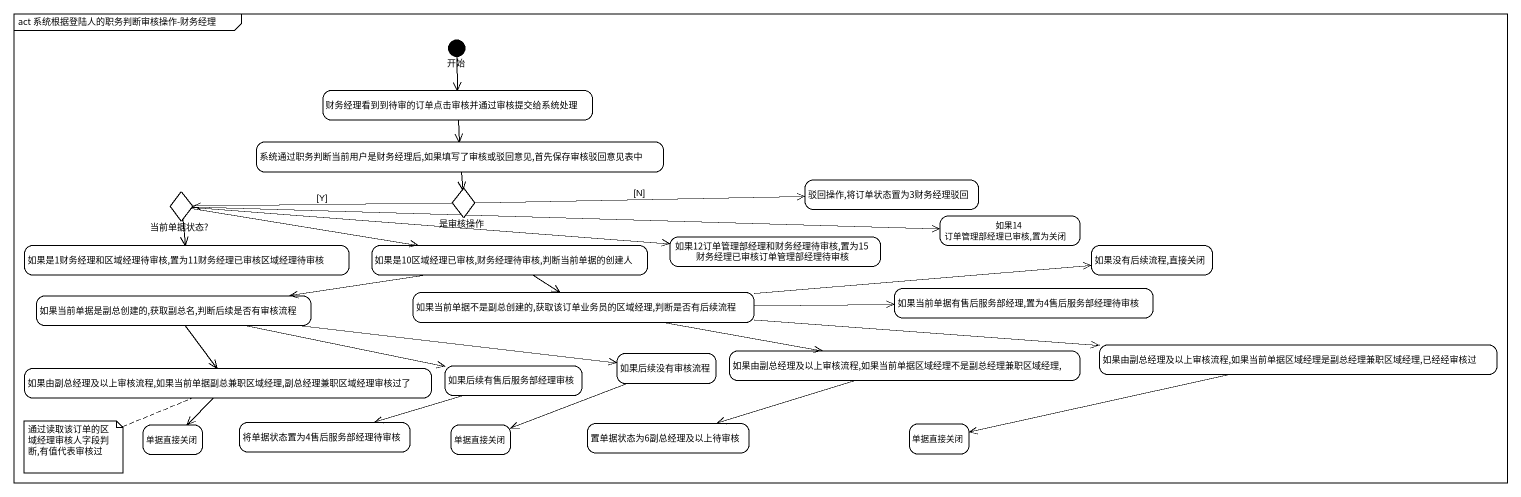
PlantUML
@startuml
mainframe act 系统根据登陆人的职务判断审核操作-财务经理
hide empty description
state 开始 <<start>>
state 财务经理看到到待审的订单点击审核并通过审核提交给系统处理
state "系统通过职务判断当前用户是财务经理后,如果填写了审核或驳回意见,首先保存审核驳回意见表中" as 系统通过职务判断当前用户是财务经理后
state "当前单据状态?" as 当前单据状态 <<choice>>
state 是审核操作 <<choice>>
state "驳回操作,将订单状态置为3财务经理驳回" as 驳回操作_将订单状态置为3财务经理驳回
state "如果14 订单管理部经理已审核,置为关闭" as 如果14_订单管理部经理已审核_置为关闭
state "如果是1财务经理和区域经理待审核,置为11财务经理已审核区域经理待审核" as 如果是1财务经理和区域经理待审核
state "如果是10区域经理已审核,财务经理待审核,判断当前单据的创建人" as 如果是10区域经理已审核_财务经理待审核
state "如果12订单管理部经理和财务经理待审核,置为15 财务经理已审核订单管理部经理待审核" as 如果12订单管理部经理和财务经理待审核_置为15
state "如果没有后续流程,直接关闭" as 如果没有后续流程_直接关闭
state "如果当前单据不是副总创建的,获取该订单业务员的区域经理,判断是否有后续流程" as 如果当前单据不是副总创建的_获取该订单业务员的区域经理
state "如果当前单据有售后服务部经理,置为4售后服务部经理待审核" as 如果当前单据有售后服务部经理_置为4售后服务部经理待审核
state "如果当前单据是副总创建的,获取副总名,判断后续是否有审核流程" as 如果当前单据是副总创建的_获取副总名
state "如果由副总经理及以上审核流程,如果当前单据副总兼职区域经理,副总经理兼职区域经理审核过了" as 如果由副总经理及以上审核流程
state 如果后续有售后服务部经理审核
state 如果后续没有审核流程
state "如果由副总经理及以上审核流程,如果当前单据区域经理不是副总经理兼职区域经理," as 如果由副总经理及以上审核流程_2
state "如果由副总经理及以上审核流程,如果当前单据区域经理是副总经理兼职区域经理,已经经审核过" as 如果由副总经理及以上审核流程_3
state 单据直接关闭
state 将单据状态置为4售后服务部经理待审核
state "单据直接关闭" as 单据直接关闭_2
state 置单据状态为6副总经理及以上待审核
state "单据直接关闭" as 单据直接关闭_3
开始 --> 财务经理看到到待审的订单点击审核并通过审核提交给系统处理
财务经理看到到待审的订单点击审核并通过审核提交给系统处理 --> 系统通过职务判断当前用户是财务经理后
系统通过职务判断当前用户是财务经理后 --> 是审核操作
当前单据状态 -right-> 如果14_订单管理部经理已审核_置为关闭
当前单据状态 --> 如果是1财务经理和区域经理待审核
当前单据状态 -right-> 如果是10区域经理已审核_财务经理待审核
当前单据状态 -right-> 如果12订单管理部经理和财务经理待审核_置为15
是审核操作 -left-> 当前单据状态 : [Y]
是审核操作 -right-> 驳回操作_将订单状态置为3财务经理驳回 : [N]
如果是10区域经理已审核_财务经理待审核 --> 如果当前单据不是副总创建的_获取该订单业务员的区域经理
如果是10区域经理已审核_财务经理待审核 -left-> 如果当前单据是副总创建的_获取副总名
如果当前单据不是副总创建的_获取该订单业务员的区域经理 -right-> 如果没有后续流程_直接关闭
如果当前单据不是副总创建的_获取该订单业务员的区域经理 -right-> 如果当前单据有售后服务部经理_置为4售后服务部经理待审核
如果当前单据不是副总创建的_获取该订单业务员的区域经理 -right-> 如果由副总经理及以上审核流程_2
如果当前单据不是副总创建的_获取该订单业务员的区域经理 -right-> 如果由副总经理及以上审核流程_3
如果当前单据是副总创建的_获取副总名 --> 如果由副总经理及以上审核流程
如果当前单据是副总创建的_获取副总名 -right-> 如果后续有售后服务部经理审核
如果当前单据是副总创建的_获取副总名 -right-> 如果后续没有审核流程
如果由副总经理及以上审核流程 --> 单据直接关闭
如果后续有售后服务部经理审核 -left-> 将单据状态置为4售后服务部经理待审核
如果后续没有审核流程 -left-> 单据直接关闭_2
如果由副总经理及以上审核流程_2 -left-> 置单据状态为6副总经理及以上待审核
如果由副总经理及以上审核流程_3 -left-> 单据直接关闭_3
note left of 如果由副总经理及以上审核流程 : 通过读取该订单的区域经理审核人字段判断,有值代表审核过
@enduml
